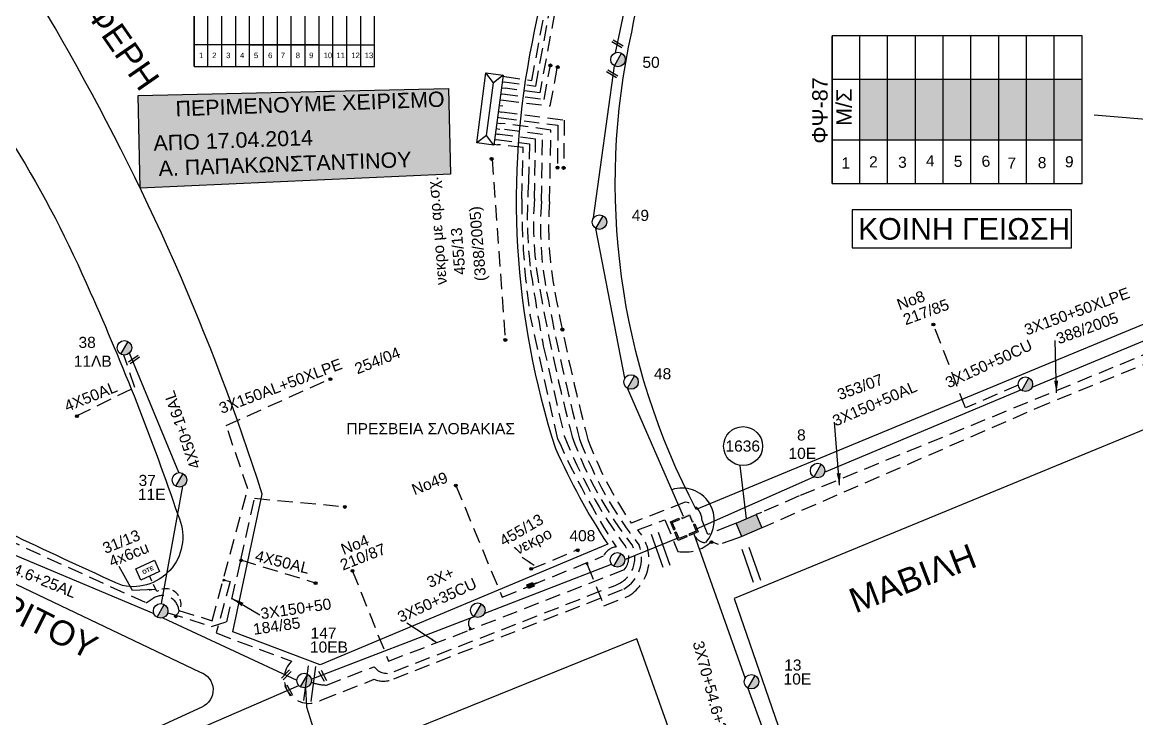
# Model space of a CAD drawing. Header units: millimetres. Extents: x 8791 to 11104, y 1833 to 2902.
# Drawn here: x 9909.6 to 10094, y 2196.9 to 2312.1 of the extents above; entities that cross this region are included whole.
import ezdxf
from ezdxf.enums import TextEntityAlignment as Align

# ---------------------------------------------------------------- set-up
doc = ezdxf.new("R2010")
doc.units = ezdxf.units.MM
doc.linetypes.add('DASHED', pattern=[19.05, 12.7, -6.35])
for name, color, linetype in [('Link Box 2 Διευθύνσεων', 7, 'Continuous'), ('Link Box 4 Διευθύνσεων', 7, 'Continuous'), ('Pillar OTE', 7, 'Continuous'), ('Ασφαλειοκιβώτια Χ.Τ 9 αναχωρήσεων', 7, 'Continuous'), ('Γυμνά εναέρια ΧΤ (3Φ)   3x50+35CU', 7, 'Continuous'), ('Γυμνά εναέρια ΧΤ (3Φ)   4x50AL', 7, 'Continuous'), ('Γυμνά εναέρια ΧΤ και ΦΟΠ (3Φ)   4x50+16AL', 7, 'Continuous'), ('Επιγραφές - Σχήματα', 7, 'Continuous'), ('Καλώδια ΧΤ   3x150+50AL', 7, 'DASHED'), ('Καλώδια ΧΤ   3x150+50AL XLPE', 7, 'DASHED'), ('Καλώδια ΧΤ   3x150+50CU', 7, 'DASHED'), ('Καλώδια ΧΤ   3x150AL+50CU', 7, 'DASHED'), ('Καλώδια ΧΤ   3x150AL+50XLPE', 7, 'DASHED'), ('Καλώδια ΧΤ   4x6CU', 7, 'DASHED'), ('Μηχανική τομή', 7, 'Continuous'), ('Στύλος ΦΜ', 7, 'Continuous'), ('Στύλος ΦΜ @ 1', 7, 'Continuous'), ('Συνδέσεις', 7, 'Continuous'), ('Συνεστραμμένα ΧΤ   3x70+54.6+25AL', 7, 'SYN_LINE'), ('Τομή', 7, 'Continuous'), ('Υποσταθμός πόλεως', 7, 'Continuous'), ('Υπόβαθρο ΔΕΗ', 7, 'Continuous')]:
    doc.layers.add(name, color=color, linetype=linetype)
doc.styles.add('ar', font='ARIAL.TTF')
doc.styles.get("Standard").update_dxf_attribs({"font": 'ARIAL.TTF'})
doc.linetypes.add('SYN_LINE', pattern='A,0.5,-0.0001,["/\\/\\/\\/",Standard,S=0.1,R=0,X=0,Y=-0.05],-0.25', length=0.7501)
doc.dimstyles.new('ISO-25', dxfattribs={"dimtxt": 2.5, "dimasz": 2.5, "dimexe": 1.25, "dimexo": 0.625, "dimtad": 1, "dimtxsty": 'Standard', "dimcen": 2.5, "dimadec": 0, "dimazin": 0, "dimtfac": 1, "dimtmove": 0, "dimatfit": 3, "dimfxl": 1, "dimarcsym": 0})

# ---------------------------------------------------------------- blocks, each defined once
blk = doc.blocks.new('ΥΠΑΡΧΩΝ ΤΣΙΜΕΝΤΕΝΙΟΣ ΣΤΥΛΟΣ')
at = {"layer": 'Στύλος ΦΜ'}
blk.add_hatch(color=256, dxfattribs=at).paths.add_polyline_path([(-1.29, -2.28, 0.574793), (2.62, 0, 0.268822), (1.3, 2.27)])
blk.add_line((-1.29, -2.28), (1.3, 2.27), dxfattribs=at)
blk.add_circle((0, 0), 2.62, dxfattribs=at)
at = {"layer": 'Στύλος ΦΜ', "flags": 4}
for tag, p in [('ΑΡΙΘΜΟΣ', (-4.68, 8.05)), ('ΤΥΠΟΣ', (-4.91, 3.03))]:
    blk.add_attdef(tag, p, '', height=4, dxfattribs=at)
blk = doc.blocks.new('ΤΟΜΗ')
at = {"layer": 'Τομή', "ltscale": 40}
for p, q in [((-5.68, 0), (5.68, 0)), ((5.68, -2.33), (-5.68, -2.33))]:
    blk.add_line(p, q, dxfattribs=at)
blk = doc.blocks.new('ΑΣΦΑΛΕΙΟΚΙΒΩΤΙΟ ΥΠΟΣΤΑΘΜΟΥ 9 ΑΝΑΧΩΡΗΣΕΩΝ')
at = {"layer": 'Ασφαλειοκιβώτια Χ.Τ 9 αναχωρήσεων', "ltscale": 40}
for p, q in [((-23.8, 40.36), (24.02, 40.36)), ((-9.72, 40.36), (-9.72, -40.64)), ((9.94, 40.36), (9.94, -40.64)), ((-23.8, 31.36), (24.02, 31.36)), ((-23.8, 22.36), (24.02, 22.36)), ((-23.8, 13.36), (24.02, 13.36)), ((-23.8, 4.36), (24.02, 4.36)), ((-23.8, -4.64), (24.02, -4.64)), ((-23.8, -13.64), (24.02, -13.64)), ((-23.8, -22.64), (24.02, -22.64)), ((-23.8, -31.64), (24.02, -31.64))]:
    blk.add_line(p, q, dxfattribs=at)
at = {"layer": 'Ασφαλειοκιβώτια Χ.Τ 9 αναχωρήσεων'}
blk.add_lwpolyline([(-23.8, -40.64), (24.02, -40.64), (24.02, 40.36), (-23.8, 40.36)], close=True, dxfattribs=at)
for s, rotation, p in [('1', 270, (-18.96, 37.31)), ('2', 270, (-18.6, 28.38)), ('3', 270, (-18.74, 18.97)), ('4', 270, (-18.26, 9.95)), ('5', 270, (-18.42, 0.93)), ('6', 274.9707, (-18.52, -8.21)), ('7', 270, (-19, -16.47)), ('8', 270, (-18.86, -26.29)), ('9', 266.863, (-18.5, -35))]:
    blk.add_text(s, height=3.6, rotation=rotation, dxfattribs=at).set_placement(p)
at = {"layer": 'Ασφαλειοκιβώτια Χ.Τ 9 αναχωρήσεων', "ltscale": 40}
for tag, height, p in [('ΟΝΟΜΑ', 5, (-0.16, 44.31)), ('ΚΕΙΜΕΝΟ 1', 2, (17.06, 35.59)), ('ΚΕΙΜΕΝΟ 2', 2, (17.06, 26.88)), ('ΚΕΙΜΕΝΟ 3', 2, (17.06, 17.69)), ('ΚΕΙΜΕΝΟ 4', 2, (17.06, 8.71)), ('ΚΕΙΜΕΝΟ 5', 2, (17.06, -0.13)), ('ΚΕΙΜΕΝΟ 6', 2, (17.06, -9.05)), ('ΚΕΙΜΕΝΟ 7', 2, (17.06, -18.13)), ('ΚΕΙΜΕΝΟ 8', 2, (17.06, -26.85)), ('ΚΕΙΜΕΝΟ 9', 2, (17.06, -35.99)), ('ΣΧ', 2, (-0.1, -42.64))]:
    blk.add_attdef(tag, text='', height=height, dxfattribs=at).set_placement(p, align=Align.MIDDLE_CENTER)
blk = doc.blocks.new('ΜΗΧΑΝΙΚΗ ΤΟΜΗ')
at = {"layer": 'Μηχανική τομή', "ltscale": 40}
for p, q in [((-1.89, 0.78), (1.89, 0.78)), ((1.89, 0), (-1.89, 0))]:
    blk.add_line(p, q, dxfattribs=at)
blk = doc.blocks.new('_ΣΥΝΔΕΣΗ')
at = {"layer": 'Συνδέσεις', "linetype": 'SYN_LINE', "ltscale": 40}
blk.add_hatch(color=256, dxfattribs=at).paths.add_polyline_path([(0.5, -0.01, 1), (-0.5, -0.01, 1)])
at = {"layer": 'Συνδέσεις'}
blk.add_circle((0, -0.01), 0.5, dxfattribs=at)
blk = doc.blocks.new('PILLAR ΟΤΕ')
at = {"layer": 'Pillar OTE', "ltscale": 40}
blk.add_lwpolyline([(-3.31, 2.02), (3.39, 2.02), (3.39, -1.99), (-3.31, -1.99)], close=True, dxfattribs=at)
at = {"layer": 'Pillar OTE', "insert": (-1.81, 0.71), "char_height": 1.3575, "width": 109.961, "attachment_point": 1}
blk.add_mtext('{\\fArial|b1|i0|c161|p34;OTE}', dxfattribs=at)
blk = doc.blocks.new('ΥΠΟΣΤΑΘΜΟΣ ΠΟΛΕΩΣ 13 ΑΝΑΧΩΡΗΣΕΩΝ')
at = {"layer": 'Υποσταθμός πόλεως', "ltscale": 40}
for p, q in [((-11.12, -2.82), (-11.12, -4)), ((-9.53, -2.82), (-9.53, -4)), ((-7.77, -2.82), (-7.77, -4)), ((-5.99, -2.82), (-5.99, -4)), ((-4.14, -2.82), (-4.14, -4)), ((-2.3, -2.82), (-2.3, -4)), ((-0.43, -2.82), (-0.43, -4)), ((1.54, -2.82), (1.54, -4)), ((3.43, -2.82), (3.43, -4)), ((5.39, -2.82), (5.39, -4)), ((7.32, -2.82), (7.32, -4)), ((9.32, -2.82), (9.32, -4)), ((11.11, -2.82), (11.11, -4))]:
    blk.add_line(p, q, dxfattribs=at)
blk.add_lwpolyline([(-11.43, 2.82), (11.43, 2.82), (11.43, -2.82), (-11.43, -2.82)], close=True, dxfattribs=at)
for points in [[(-8.62, 0), (-11.43, 2.82)], [(-11.43, -2.82), (-8.62, 0)], [(-8.62, 0), (8.62, 0)], [(8.62, 0), (11.43, 2.82)], [(11.43, -2.82), (8.62, 0)]]:
    blk.add_lwpolyline(points, dxfattribs=at)
at = {"layer": 'Υποσταθμός πόλεως', "linetype": 'SYN_LINE', "ltscale": 40, "flags": 1}
for tag, p in [('ΜΕΤΑΣΧΗΜΑΤΙΣΜΟΣ', (12.22, 1.68)), ('ΙΣΧΥΣ', (12.2, -1.11)), ('ΑΡΙΘΜΟΣ', (12.32, -3.83))]:
    blk.add_attdef(tag, p, '', height=1.8, dxfattribs=at)
blk = doc.blocks.new('LINK BOX 4 ΑΝΑΧΩΡΗΣΕΩΝ')
at = {"layer": 'Link Box 4 Διευθύνσεων', "ltscale": 40}
blk.add_hatch(color=256, dxfattribs=at).paths.add_polyline_path([(-3.54, 0), (-3.54, -4.67), (3.54, -4.67), (3.54, 0)])
for p, q in [((-3.54, 0), (-5.33, 0)), ((5.33, 0), (3.54, 0)), ((-3.54, -4.67), (-5.33, -4.67)), ((5.33, -4.67), (3.54, -4.67))]:
    blk.add_line(p, q, dxfattribs=at)
blk.add_lwpolyline([(-3.54, -4.67), (-3.54, 0), (3.54, 0), (3.54, -4.67)], close=True, dxfattribs=at)
blk = doc.blocks.new('LINK BOX 2 ΑΝΑΧΩΡΗΣΕΩΝ')
at = {"layer": 'Link Box 2 Διευθύνσεων', "ltscale": 40}
blk.add_hatch(color=256, dxfattribs=at).paths.add_polyline_path([(-2.02, 1.29), (-2.02, -1.45), (1.89, -1.45), (1.89, 1.29)])
for p, q in [((-2.02, -0.08), (-4.26, -0.08)), ((4.12, -0.08), (1.89, -0.08))]:
    blk.add_line(p, q, dxfattribs=at)
blk.add_lwpolyline([(-2.02, -1.45), (-2.02, 1.29), (1.89, 1.29), (1.89, -1.45)], close=True, dxfattribs=at)
blk = doc.blocks.new('PINAKAKI13ORIZ')
at = {"layer": 'Ασφαλειοκιβώτια Χ.Τ 9 αναχωρήσεων', "ltscale": 40}
for p, q in [((1638.14, 65.2), (1638.14, 77.15)), ((1640.39, 65.2), (1640.39, 77.15)), ((1642.64, 65.2), (1642.64, 77.15)), ((1644.89, 65.2), (1644.89, 77.15)), ((1647.14, 65.2), (1647.14, 77.15)), ((1649.39, 65.2), (1649.39, 77.15)), ((1651.64, 65.2), (1651.64, 77.15)), ((1653.89, 65.2), (1653.89, 77.15)), ((1656.14, 65.2), (1656.14, 77.15)), ((1660.64, 65.2), (1660.64, 77.15)), ((1662.89, 65.2), (1662.89, 77.15)), ((1665.14, 65.2), (1665.14, 77.15)), ((1638.14, 73.63), (1658.39, 73.63)), ((1647.14, 73.62), (1667.39, 73.62)), ((1638.14, 68.72), (1658.39, 68.72)), ((1647.14, 68.7), (1667.39, 68.7))]:
    blk.add_line(p, q, dxfattribs=at)
at = {"layer": 'Ασφαλειοκιβώτια Χ.Τ 9 αναχωρήσεων'}
for points in [[(1649.39, 77.15), (1638.14, 77.15), (1638.14, 65.2), (1649.39, 65.2)], [(1658.39, 65.2), (1658.39, 77.15), (1649.39, 77.15)], [(1667.39, 65.2), (1667.39, 77.15), (1658.39, 77.15)], [(1649.39, 65.2), (1658.39, 65.2)], [(1658.39, 65.2), (1667.39, 65.2)]]:
    blk.add_lwpolyline(points, dxfattribs=at)
for s, p in [('1', (1638.93, 66.53)), ('2', (1641.07, 66.53)), ('3', (1643.34, 66.53)), ('4', (1645.59, 66.53)), ('5', (1647.84, 66.53)), ('6', (1650.13, 66.53)), ('7', (1652.19, 66.53)), ('8', (1654.61, 66.53)), ('9', (1656.78, 66.53)), ('10', (1659.13, 66.53)), ('11', (1661.19, 66.53)), ('12', (1663.61, 66.53)), ('13', (1665.78, 66.53))]:
    blk.add_text(s, height=0.9, dxfattribs=at).set_placement(p)

msp = doc.modelspace()

# ---------------------------------------------------------------- hatches: boundary and pattern name
at = {"layer": 'Ασφαλειοκιβώτια Χ.Τ 9 αναχωρήσεων', "ltscale": 20}
for color, points in [(1, [(10048.19, 2302.7), (10048.19, 2292.67), (10052.79, 2292.67), (10052.79, 2302.7)]), (27, [(10052.79, 2302.7), (10052.79, 2292.67), (10057.38, 2292.67), (10057.38, 2302.7)]), (2, [(10057.38, 2302.7), (10057.38, 2292.67), (10061.98, 2292.67), (10061.98, 2302.7)]), (62, [(10061.98, 2302.7), (10061.98, 2292.67), (10066.57, 2292.67), (10066.57, 2302.7)]), (5, [(10066.57, 2302.7), (10066.57, 2292.67), (10071.16, 2292.67), (10071.16, 2302.7)]), (133, [(10071.16, 2302.7), (10071.16, 2292.67), (10075.76, 2292.67), (10075.76, 2302.7)]), (173, [(10075.76, 2302.7), (10075.76, 2292.67), (10080.35, 2292.67), (10080.35, 2302.7)]), (30, [(10080.35, 2302.7), (10080.35, 2292.67), (10084.95, 2292.67), (10084.95, 2302.7)])]:
    msp.add_hatch(color=color, dxfattribs=at).paths.add_polyline_path(points)
at = {"layer": 'Επιγραφές - Σχήματα', "ltscale": 20}
h = msp.add_hatch(color=256, dxfattribs=at)
h.paths.add_polyline_path([(10018.27, 2230.11), (10016.84, 2229.5), (10017.41, 2228.18), (10017.62, 2228.27), (10017.15, 2229.38), (10018.36, 2229.9)])
h.paths.add_polyline_path([(10020.12, 2230.9), (10018.7, 2230.29), (10018.79, 2230.08), (10020, 2230.6), (10020.47, 2229.49), (10020.68, 2229.58)])
h.paths.add_polyline_path([(10020.87, 2229.15), (10020.65, 2229.06), (10021.13, 2227.96), (10019.92, 2227.44), (10020.01, 2227.22), (10021.43, 2227.83)])
h.paths.add_polyline_path([(10019.49, 2227.26), (10018.28, 2226.74), (10017.8, 2227.84), (10017.59, 2227.75), (10018.15, 2226.43), (10019.58, 2227.04)])
at = {"layer": 'Καλώδια ΧΤ   3x150AL+50CU', "linetype": 'DASHED', "ltscale": 0.2}
h = msp.add_hatch(color=1, dxfattribs=at)
h.dxf.hatch_style = 1
h.paths.add_polyline_path([(9928.8, 2300), (9929.15, 2284.69), (9980.45, 2287.03), (9980.13, 2301.18)])
h.paths.add_polyline_path([(9931.64, 2285.23), (9974.75, 2286.79), (9974.56, 2292.02), (9931.45, 2290.46)], flags=24)
h.paths.add_polyline_path([(9930.78, 2289.42), (9958.45, 2290.42), (9958.26, 2295.65), (9930.59, 2294.65)], flags=24)
h.paths.add_polyline_path([(9934.17, 2295.11), (9979.95, 2296.77), (9979.76, 2301.99), (9933.98, 2300.34)], flags=9)
h = msp.add_hatch(color=0, dxfattribs=at)
h.dxf.hatch_style = 1
h.paths.add_polyline_path([(10003.12, 2222.36), (10003.14, 2222.79), (10002.8, 2222.65)])
h = msp.add_hatch(color=0, dxfattribs=at)
h.dxf.hatch_style = 1
h.paths.add_polyline_path([(9943.29, 2219.79), (9942.95, 2220.05), (9942.88, 2219.7)])
h = msp.add_hatch(color=0, dxfattribs=at)
h.dxf.hatch_style = 1
h.paths.add_polyline_path([(9983.63, 2211.6), (9983.97, 2211.72), (9983.67, 2212.03)])

# ---------------------------------------------------------------- linework, layer by layer
at = {"layer": 'Pillar OTE', "ltscale": 40}
for points in [[(10003.14, 2222.79), (10003.12, 2222.36), (10002.8, 2222.65), (10003.14, 2222.79)], [(9942.95, 2220.05), (9943.29, 2219.79), (9942.88, 2219.7), (9942.95, 2220.05)], [(9983.63, 2211.6), (9983.67, 2212.03), (9983.97, 2211.72), (9983.63, 2211.6)]]:
    msp.add_lwpolyline(points, dxfattribs=at)
at = {"layer": 'Γυμνά εναέρια ΧΤ (3Φ)   3x50+35CU', "color": 30, "linetype": 'DASHED', "ltscale": 0.2}
for points in [[(9964.23, 2221.45), (9970.23, 2206.46), (9970.23, 2206.46)], [(9970.23, 2206.46), (9983.63, 2211.6)]]:
    msp.add_lwpolyline(points, dxfattribs=at)
at = {"layer": 'Γυμνά εναέρια ΧΤ (3Φ)   4x50AL', "color": 85, "linetype": 'DASHED', "ltscale": 0.2}
for points in [[(9918.62, 2247.05), (9928.24, 2251.74), (9926.45, 2257.09)], [(9945.79, 2223.2), (9958.11, 2219.44)]]:
    msp.add_lwpolyline(points, dxfattribs=at)
at = {"layer": 'Γυμνά εναέρια ΧΤ και ΦΟΠ (3Φ)   4x50+16AL', "color": 85}
for points in [[(9935.53, 2237.64), (9927.37, 2257.42)], [(9932.65, 2215.98), (9936.19, 2235.38)]]:
    msp.add_lwpolyline(points, dxfattribs=at)
at = {"layer": 'Γυμνά εναέρια ΧΤ και ΦΟΠ (3Φ)   4x50+16AL', "color": 30}
msp.add_lwpolyline([(9956.49, 2202.08), (9956.64, 2198.89), (9960.52, 2186.54)], dxfattribs=at)
at = {"layer": 'Επιγραφές - Σχήματα', "ltscale": 20}
for p, q in [((10018.27, 2230.11), (10018.36, 2229.9)), ((10018.7, 2230.29), (10018.79, 2230.08)), ((10020.47, 2229.49), (10020.68, 2229.58)), ((10020.65, 2229.06), (10020.87, 2229.15)), ((10017.41, 2228.18), (10017.62, 2228.27)), ((10017.59, 2227.75), (10017.8, 2227.84)), ((10019.49, 2227.26), (10019.58, 2227.04)), ((10019.92, 2227.44), (10020.01, 2227.22))]:
    msp.add_line(p, q, dxfattribs=at)
at = {"layer": 'Επιγραφές - Σχήματα', "color": 190}
msp.add_lwpolyline([(10046.93, 2274.82), (10083.19, 2274.82), (10083.19, 2281.12), (10046.93, 2281.12)], close=True, dxfattribs=at)
at = {"layer": 'Επιγραφές - Σχήματα', "ltscale": 20}
for points in [[(10017.41, 2228.18), (10016.84, 2229.5), (10018.27, 2230.11)], [(10017.62, 2228.27), (10017.15, 2229.38), (10018.36, 2229.9)], [(10018.79, 2230.08), (10020, 2230.6), (10020.47, 2229.49)], [(10020.65, 2229.06), (10021.13, 2227.96), (10019.92, 2227.44)], [(10020.87, 2229.15), (10021.43, 2227.83), (10020.01, 2227.22)], [(10019.58, 2227.04), (10018.15, 2226.43), (10017.59, 2227.75)], [(10019.49, 2227.26), (10018.28, 2226.74), (10017.8, 2227.84)]]:
    msp.add_lwpolyline(points, dxfattribs=at)
msp.add_arc((10018.76, 2229.74), 5.35, 317.2843, 108.4674, dxfattribs=at)
at = {"layer": 'Καλώδια ΧΤ   3x150+50AL', "color": 2, "ltscale": 0.2}
for points in [[(10171.57, 2285.17), (10155.43, 2278.02), (10160.48, 2268.68), (10148.27, 2258.61), (10139.68, 2273.47), (10079.32, 2249.09), (10032.4, 2228.69)], [(9981.38, 2235.49), (9989.01, 2217.05), (9993.79, 2218.99)]]:
    msp.add_lwpolyline(points, dxfattribs=at)
at = {"layer": 'Καλώδια ΧΤ   3x150+50AL', "color": 27, "ltscale": 0.2}
msp.add_lwpolyline([(10171.99, 2283.96), (10157.87, 2277.55), (10163.82, 2269.3), (10153.84, 2261.57), (10143.99, 2277.16), (10111.2, 2263.68), (10038.17, 2233.79), (10031.03, 2230.69)], dxfattribs=at)
at = {"layer": 'Καλώδια ΧΤ   3x150+50AL', "color": 2, "ltscale": 0.2}
for points in [[(10011.44, 2228.16), (10015.92, 2229.84), (10018.1, 2224.62, 0.233358), (10023.63, 2226.22)], [(10027.8, 2226.75), (10024.83, 2225.75), (10023.63, 2226.22, -0.433374), (10020.72, 2227.54)]]:
    msp.add_lwpolyline(points, format="xyb", dxfattribs=at)
at = {"layer": 'Καλώδια ΧΤ   3x150+50CU', "color": 173, "ltscale": 0.2}
msp.add_lwpolyline([(10074.38, 2252.12), (10065.66, 2248.35), (10060.39, 2262.12)], dxfattribs=at)
at = {"layer": 'Καλώδια ΧΤ   3x150AL+50CU', "color": 0, "linetype": 'DASHED', "ltscale": 0.2}
for points in [[(9990, 2376.45), (10010.3, 2367.44, -1.980696), (10012.46, 2363.59), (9999.58, 2320.93), (9999.07, 2321.08), (9995.24, 2300.47), (9989.5, 2301.22)], [(10026.88, 2228.95), (10023.05, 2227.41), (10022.09, 2229.73, 0.37607), (10019.31, 2232.74), (10010.34, 2229.29, -0.059522), (10003.18, 2243.14, -0.017508), (9997.74, 2267.52, -0.067029), (9996.87, 2282.48), (9997.08, 2294.32), (9997.08, 2294.32), (9988.74, 2295.42)], [(9957.42, 2202.97, 0.076345), (9959.95, 2202.51), (9967.85, 2205.54, 0.376435), (9971.16, 2204.74), (10007.7, 2218.99, 0.434416), (10010.58, 2225.56, -0.081422), (10000.61, 2243.58, -0.020433), (9995.23, 2268, -0.067029), (9994.36, 2282.97), (9994.56, 2292.79), (9988.2, 2293.62)], [(9971.08, 2203.55), (10009.15, 2218.39, 0.365722), (10011.67, 2225.65, -0.07698), (10001.82, 2243.19, -0.017508), (9996.38, 2267.57, -0.067029), (9995.51, 2282.53), (9995.71, 2293.55), (9988.31, 2294.53)], [(9988.08, 2292.73), (9993.56, 2292.01), (9993.39, 2285.77, 0.048921), (9993.72, 2271.13, 0.007818), (9995.81, 2258.64), (9999.29, 2243.71, 0.065697), (10009.4, 2225.44, -0.33479), (10009.22, 2221.56), (9983.97, 2211.72)], [(9993.79, 2218.99), (10005.8, 2223.88, -0.250877), (10007.87, 2225.36, -0.038492), (9998.25, 2243.16), (9993.63, 2263.75, -0.036753), (9992.27, 2282.92), (9992.51, 2291.43), (9988.27, 2291.89)], [(10003.12, 2222.36), (10005.85, 2215.59), (10009.97, 2217.25, 0.467438), (10011.44, 2228.16)], [(9943.29, 2219.79), (9944, 2219.65), (9941.7, 2211.13), (9954.15, 2206.44, 0.884835), (9959.18, 2200.08), (9967.86, 2203.46)]]:
    msp.add_lwpolyline(points, format="xyb", dxfattribs=at)
for points in [[(9989.33, 2302.27), (9994.57, 2301.59), (9998.44, 2322.45)], [(9989.45, 2303.18), (9993.93, 2302.51), (9996.45, 2316.13)], [(9989.07, 2300.28), (9995.96, 2299.38), (9997.01, 2305.06)], [(9989.24, 2299.25), (9996.97, 2298.29), (9998.17, 2304.73)], [(9988.98, 2297.3), (9999.27, 2295.95), (9999.21, 2288.16)], [(9988.86, 2296.35), (9998.22, 2295.12), (9998.17, 2288.18)], [(9987.35, 2289.5), (9989.54, 2259.65)], [(9993.87, 2221.71), (10001.36, 2224.85)]]:
    msp.add_lwpolyline(points, dxfattribs=at)
at = {"layer": 'Καλώδια ΧΤ   3x150AL+50CU', "color": 85, "ltscale": 0.2}
msp.add_lwpolyline([(9933.69, 2214.47), (9940.96, 2212.2), (9943.47, 2212.98), (9945.79, 2223.2), (9948.06, 2233.4), (9962.96, 2232.03)], dxfattribs=at)
at = {"layer": 'Καλώδια ΧΤ   3x150AL+50CU', "color": 0, "linetype": 'DASHED', "ltscale": 0.2}
for centre, radius, start, end in [((9984.51, 2212.71), 1.08, 92.4835, 218.9881), ((9969.37, 2207.04), 3.89, 247.0639, 296.0382)]:
    msp.add_arc(centre, radius, start, end, dxfattribs=at)
at = {"layer": 'Καλώδια ΧΤ   3x150AL+50XLPE', "color": 151, "ltscale": 0.2}
msp.add_lwpolyline([(9903.37, 2228.31, 0.002274), (9903.37, 2228.31), (9930.14, 2216.11), (9931.29, 2216.86, -0.562782), (9935.56, 2214.84), (9941.05, 2213.15), (9946.93, 2234.94), (9943.39, 2245.42), (9960.54, 2253.17)], format="xyb", dxfattribs=at)
at = {"layer": 'Καλώδια ΧΤ   4x6CU', "color": 0, "linetype": 'Continuous', "ltscale": 0.1}
msp.add_lwpolyline([(9927.87, 2218.13), (9925.65, 2222.12)], dxfattribs=at)
at = {"layer": 'Καλώδια ΧΤ   4x6CU', "color": 85, "linetype": 'DASHED', "ltscale": 0.1}
msp.add_lwpolyline([(9931.88, 2217.97), (9930.75, 2220.46)], dxfattribs=at)
msp.add_arc((9933.36, 2215.91), 2.54, 306.9618, 125.7193, dxfattribs=at)
at = {"layer": 'Συνεστραμμένα ΧΤ   3x70+54.6+25AL', "color": 2, "ltscale": 20}
for points in [[(10007.76, 2307.11), (10013.82, 2335.76)], [(10004.13, 2279.78), (10007.58, 2304.94)], [(10009.3, 2253.25), (10004.53, 2278.04)], [(10019.04, 2230.39), (10009.75, 2251.59)]]:
    msp.add_lwpolyline(points, dxfattribs=at)
at = {"layer": 'Συνεστραμμένα ΧΤ   3x70+54.6+25AL', "color": 173, "ltscale": 20}
for points in [[(10076.67, 2251.79), (10098.56, 2260.86)], [(10042.36, 2237.7), (10074.81, 2251.33)], [(10021.17, 2228.36), (10040.6, 2236.93)]]:
    msp.add_lwpolyline(points, dxfattribs=at)
at = {"layer": 'Συνεστραμμένα ΧΤ   3x70+54.6+25AL', "color": 85, "ltscale": 20}
for points in [[(9899.74, 2227.65), (9931.4, 2214.37)], [(10020.72, 2227.54), (10029.19, 2203.6)], [(9932.87, 2213.63), (9955.05, 2203.31)], [(9897.16, 2177.23), (9955.38, 2202.42)], [(10029.67, 2202.02), (10035.35, 2186.46)]]:
    msp.add_lwpolyline(points, dxfattribs=at)
at = {"layer": 'Συνεστραμμένα ΧΤ   3x70+54.6+25AL', "color": 30, "ltscale": 20}
for points in [[(10009.29, 2223.29), (10018.15, 2226.87)], [(9986.04, 2214.32), (10007.1, 2222.53)], [(9957.43, 2203.48), (9984.38, 2213.83)]]:
    msp.add_lwpolyline(points, dxfattribs=at)
at = {"layer": 'Υπόβαθρο ΔΕΗ'}
for points in [[(10010.13, 2366.41, 0.03899), (9993.96, 2308.83, 0.128727), (9997.84, 2241.66, 0.042501), (10006.48, 2225.83), (9958.9, 2205.85), (9944.44, 2211.29), (9949.34, 2234.1, 0.053374), (9916.16, 2309.25, 0.114791), (9892.45, 2336.07, 0.077564), (9862.66, 2350.63, 0.028872), (9824.35, 2358.71, -0.004135), (9855.05, 2433.26, -0.002487), (10010.13, 2366.41, 0.208963)], [(10143.62, 2311.24, 0.193435), (10141.92, 2281.56), (10021.13, 2231.56, -0.177997), (10010.46, 2310.51, -0.038623), (10024.05, 2360.73), (10143.62, 2311.24)], [(9816.22, 2341.37, -0.058368), (9858.13, 2333.67, -0.122418), (9892.44, 2313.68, -0.072684), (9920.89, 2267.47, -0.023023), (9935.41, 2230.56, -0.618831), (9926.23, 2218.95, -0.014076), (9891.33, 2235.68, -0.212873), (9883.11, 2245.83, 0.099312), (9878.81, 2265.6, 0.217963), (9858.52, 2281.17, 0.1299), (9833.77, 2280.13, -0.170278), (9819.61, 2279.46, -0.195071), (9807.31, 2294.42, -0.136846), (9806.35, 2318.86, -0.01438), (9816.22, 2341.37, -0.6854)], [(9878.12, 2233.67), (9939.09, 2204.66, -0.684735), (9939.32, 2198.87), (9902.57, 2181.99, -0.277355), (9889.69, 2181.53), (9838.83, 2205.09, -0.73336), (9838.83, 2210.73, 0.012094), (9867.82, 2233, -0.277467), (9878.12, 2233.67, 0.19747)]]:
    msp.add_lwpolyline(points, format="xyb", dxfattribs=at)
for points in [[(9928.8, 2300), (9980.13, 2301.18), (9980.45, 2287.03), (9929.15, 2284.69), (9928.8, 2300)], [(10101, 2247.17), (10027.38, 2216.8), (10058.54, 2126.7), (10090.46, 2036.38), (10121.12, 1951.26), (10191.95, 1974.76), (10195.38, 1982.26), (10169.33, 2055.19), (10140.57, 2134.85), (10101, 2247.17)], [(10028.35, 2238.85), (10029.39, 2230)], [(10011.3, 2210.16), (9965.52, 2191.61), (9963.61, 2186.4), (9996.18, 2093.66), (10013.75, 2043.76), (10019.6, 2042.74), (10061.3, 2058.12), (10062.19, 2060.53), (10049.09, 2104.08), (10011.3, 2210.16)]]:
    msp.add_lwpolyline(points, dxfattribs=at)
msp.add_circle((10028.87, 2242.03), 3.22, dxfattribs=at)

# ---------------------------------------------------------------- block references
at = {"layer": 'Link Box 2 Διευθύνσεων', "xscale": 0.2552411194732139, "yscale": 0.2552411194732139, "zscale": 0.2552411194732139, "rotation": 23.16467509942103}
msp.add_blockref('LINK BOX 2 ΑΝΑΧΩΡΗΣΕΩΝ', (9993.73, 2219), dxfattribs=at)
at = {"layer": 'Link Box 4 Διευθύνσεων', "xscale": 0.5104822389464282, "yscale": 0.5104822389464282, "zscale": 0.5104822389464282, "rotation": 22.80355342783125}
msp.add_blockref('LINK BOX 4 ΑΝΑΧΩΡΗΣΕΩΝ', (10029.39, 2230), dxfattribs=at)
at = {"layer": 'Pillar OTE', "xscale": 0.5104822389464276, "yscale": 0.5104822389464276, "zscale": 0.5104822389464276, "rotation": 24.68817775285839}
msp.add_blockref('PILLAR ΟΤΕ', (9930.36, 2221.48), dxfattribs=at)
at = {"layer": 'Ασφαλειοκιβώτια Χ.Τ 9 αναχωρήσεων', "xscale": 0.5104822389464277, "yscale": 0.5104822389464277, "zscale": 0.5104822389464277, "rotation": 90}
msp.add_blockref('ΑΣΦΑΛΕΙΟΚΙΒΩΤΙΟ ΥΠΟΣΤΑΘΜΟΥ 9 ΑΝΑΧΩΡΗΣΕΩΝ', (10064.2, 2297.63), dxfattribs=at).add_auto_attribs({'ΟΝΟΜΑ': 'ΦΨ-87'})
at = {"layer": 'Επιγραφές - Σχήματα', "linetype": 'Continuous', "xscale": 1.020964477892855, "yscale": 1.020964477892855, "zscale": 1.020964477892855}
msp.add_blockref('PINAKAKI13ORIZ', (8265.57, 2238.28), dxfattribs=at)
at = {"layer": 'Μηχανική τομή'}
for p, xscale, yscale, zscale, rotation in [((10008.01, 2308.4), 0.5104822389461992, 0.5104822389461992, 0.5104822389461992, 329.4608045377428), ((10007.12, 2303.43), 0.5104822389461992, 0.5104822389461992, 0.5104822389461992, 329.4608045377428), ((9928.02, 2256.52), 0.5104822389465389, 0.5104822389465389, 0.5104822389465389, 215.1122429911946), ((9953.16, 2204.33), 0.5104822389464764, 0.5104822389464764, 0.5104822389464764, 226.5142440756163), ((9959.17, 2203.93), 0.5104822389465637, 0.5104822389465637, 0.5104822389465637, 298.6929187798078), ((9953.52, 2201.51), 0.5104822389465636, 0.5104822389465636, 0.5104822389465636, 298.6929187798078)]:
    msp.add_blockref('ΜΗΧΑΝΙΚΗ ΤΟΜΗ', p, dxfattribs=dict(at, xscale=xscale, yscale=yscale, zscale=zscale, rotation=rotation))
at = {"layer": 'Στύλος ΦΜ @ 1', "ltscale": 40}
ref = msp.add_blockref('ΥΠΑΡΧΩΝ ΤΣΙΜΕΝΤΕΝΙΟΣ ΣΤΥΛΟΣ', (10008.18, 2305.98), dxfattribs=dict(at, xscale=0.4594340150515993, yscale=0.4594340150515993, zscale=0.4594340150515993))
ref.add_attrib('ΤΥΠΟΣ', '50', (10012.22, 2304.6), dxfattribs={"layer": 'Στύλος ΦΜ', "height": 1.838, "flags": 4})
ref = msp.add_blockref('ΥΠΑΡΧΩΝ ΤΣΙΜΕΝΤΕΝΙΟΣ ΣΤΥΛΟΣ', (10005.12, 2279.09), dxfattribs=dict(at, xscale=0.4594340150515993, yscale=0.4594340150515993, zscale=0.4594340150515993))
ref.add_attrib('ΤΥΠΟΣ', '49', (10010.46, 2279.28), dxfattribs={"layer": 'Στύλος ΦΜ', "height": 1.838, "flags": 4})
ref = msp.add_blockref('ΥΠΑΡΧΩΝ ΤΣΙΜΕΝΤΕΝΙΟΣ ΣΤΥΛΟΣ', (9926.53, 2258.29), dxfattribs=dict(at, xscale=0.4594340150515993, yscale=0.4594340150515993, zscale=0.4594340150515993))
ref.add_attrib('ΤΥΠΟΣ', '11ΛB', (9918.15, 2255.16), dxfattribs={"layer": 'Στύλος ΦΜ', "height": 1.838, "flags": 4})
ref.add_attrib('ΑΡΙΘΜΟΣ', '38', (9918.94, 2258.27), dxfattribs={"layer": 'Στύλος ΦΜ', "height": 1.838, "flags": 4})
ref = msp.add_blockref('ΥΠΑΡΧΩΝ ΤΣΙΜΕΝΤΕΝΙΟΣ ΣΤΥΛΟΣ', (10010.34, 2252.64), dxfattribs=dict(at, xscale=0.4594340150515993, yscale=0.4594340150515993, zscale=0.4594340150515993))
ref.add_attrib('ΤΥΠΟΣ', '48', (10014.13, 2253.08), dxfattribs={"layer": 'Στύλος ΦΜ', "height": 1.838, "flags": 4})
at = {"layer": 'Στύλος ΦΜ @ 1', "ltscale": 40, "xscale": 0.4594340150515993, "yscale": 0.4594340150515993, "zscale": 0.4594340150515993}
for p in [(10075.57, 2252.27), (9932.53, 2214.78), (9984.98, 2214.88)]:
    msp.add_blockref('ΥΠΑΡΧΩΝ ΤΣΙΜΕΝΤΕΝΙΟΣ ΣΤΥΛΟΣ', p, dxfattribs=at)
at = {"layer": 'Στύλος ΦΜ @ 1', "ltscale": 40}
ref = msp.add_blockref('ΥΠΑΡΧΩΝ ΤΣΙΜΕΝΤΕΝΙΟΣ ΣΤΥΛΟΣ', (10041.2, 2237.98), dxfattribs=dict(at, xscale=0.4594340150515993, yscale=0.4594340150515993, zscale=0.4594340150515993))
ref.add_attrib('ΤΥΠΟΣ', '10E', (10036.39, 2239.91), dxfattribs={"layer": 'Στύλος ΦΜ', "height": 1.838, "flags": 4})
ref.add_attrib('ΑΡΙΘΜΟΣ', '8', (10037.8, 2242.96), dxfattribs={"layer": 'Στύλος ΦΜ', "height": 1.84, "flags": 4})
ref = msp.add_blockref('ΥΠΑΡΧΩΝ ΤΣΙΜΕΝΤΕΝΙΟΣ ΣΤΥΛΟΣ', (9935.63, 2236.45), dxfattribs=dict(at, xscale=0.4594340150515993, yscale=0.4594340150515993, zscale=0.4594340150515993))
ref.add_attrib('ΤΥΠΟΣ', '11E', (9928.77, 2233.13), dxfattribs={"layer": 'Στύλος ΦΜ', "height": 1.838, "flags": 4})
ref.add_attrib('ΑΡΙΘΜΟΣ', '37', (9928.88, 2235.44), dxfattribs={"layer": 'Στύλος ΦΜ', "height": 1.838, "flags": 4})
ref = msp.add_blockref('ΥΠΑΡΧΩΝ ΤΣΙΜΕΝΤΕΝΙΟΣ ΣΤΥΛΟΣ', (10008.09, 2223.21), dxfattribs=dict(at, xscale=0.4594340150515993, yscale=0.4594340150515993, zscale=0.4594340150515993))
ref.add_attrib('ΤΥΠΟΣ', '408', (10000.15, 2226.29), dxfattribs={"layer": 'Στύλος ΦΜ', "height": 1.838, "flags": 4})
ref = msp.add_blockref('ΥΠΑΡΧΩΝ ΤΣΙΜΕΝΤΕΝΙΟΣ ΣΤΥΛΟΣ', (9956.25, 2203.25), dxfattribs=dict(at, xscale=0.4594340150515993, yscale=0.4594340150515993, zscale=0.4594340150515993))
ref.add_attrib('ΤΥΠΟΣ', '10EB', (9957.22, 2207.88), dxfattribs={"layer": 'Στύλος ΦΜ', "height": 1.838, "flags": 4})
ref.add_attrib('ΑΡΙΘΜΟΣ', '147', (9957.33, 2210.19), dxfattribs={"layer": 'Στύλος ΦΜ', "height": 1.838, "flags": 4})
ref = msp.add_blockref('ΥΠΑΡΧΩΝ ΤΣΙΜΕΝΤΕΝΙΟΣ ΣΤΥΛΟΣ', (10030.26, 2203.06), dxfattribs=dict(at, xscale=0.4594340150515993, yscale=0.4594340150515993, zscale=0.4594340150515993))
ref.add_attrib('ΤΥΠΟΣ', '10E', (10035.57, 2202.59), dxfattribs={"layer": 'Στύλος ΦΜ', "height": 1.838, "flags": 4})
ref.add_attrib('ΑΡΙΘΜΟΣ', '13', (10035.68, 2204.9), dxfattribs={"layer": 'Στύλος ΦΜ', "height": 1.838, "flags": 4})
at = {"layer": 'Συνδέσεις'}
for p, xscale, yscale, zscale in [((9997, 2305.01), 0.4877395151444422, 0.4877395151444422, 0.4877395151444422), ((9998.22, 2304.73), 0.4877395151444422, 0.4877395151444422, 0.4877395151444422), ((9987.26, 2289.55), 0.4877395151444422, 0.4877395151444422, 0.4877395151444422), ((9998.17, 2288.1), 0.4877395151444422, 0.4877395151444422, 0.4877395151444422), ((9999.19, 2288.05), 0.4877395151444422, 0.4877395151444422, 0.4877395151444422), ((10060.35, 2262.14), 0.4594340150518314, 0.4594340150518314, 0.4594340150518314), ((9998.98, 2261.3), 0.4877395151444422, 0.4877395151444422, 0.4877395151444422), ((9989.54, 2259.6), 0.4877395151444422, 0.4877395151444422, 0.4877395151444422), ((9960.6, 2253.12), 0.4594340150518314, 0.4594340150518314, 0.4594340150518314), ((9918.68, 2246.99), 0.4594340150518314, 0.4594340150518314, 0.4594340150518314), ((9981.35, 2235.5), 0.4594340150518314, 0.4594340150518314, 0.4594340150518314), ((9963.01, 2231.97), 0.4594340150518314, 0.4594340150518314, 0.4594340150518314), ((10023.64, 2226.16), 0.4594340150518314, 0.4594340150518314, 0.4594340150518314), ((9945.84, 2223.14), 0.4594340150518314, 0.4594340150518314, 0.4594340150518314), ((10001.51, 2224.8), 0.4594340150518314, 0.4594340150518314, 0.4594340150518314), ((9964.28, 2221.39), 0.4594340150518314, 0.4594340150518314, 0.4594340150518314), ((9993.83, 2221.72), 0.4594340150518314, 0.4594340150518314, 0.4594340150518314), ((9958.16, 2219.38), 0.4594340150518314, 0.4594340150518314, 0.4594340150518314), ((9935.02, 2213.88), 0.4594340150518314, 0.4594340150518314, 0.4594340150518314)]:
    msp.add_blockref('_ΣΥΝΔΕΣΗ', p, dxfattribs=dict(at, xscale=xscale, yscale=yscale, zscale=zscale))
at = {"layer": 'Τομή'}
for p, xscale, yscale, zscale, rotation in [((10014.68, 2224.69), 0.5104822389464366, 0.5104822389464366, 0.5104822389464366, 109.1528213768329), ((10029.67, 2222.21), 0.5104822389464015, 0.5104822389464015, 0.5104822389464015, 109.1527687509698), ((9956.59, 2202.83), 0.5104822389463778, 0.5104822389463778, 0.5104822389463778, 82.6076416266457)]:
    msp.add_blockref('ΤΟΜΗ', p, dxfattribs=dict(at, xscale=xscale, yscale=yscale, zscale=zscale, rotation=rotation))
at = {"layer": 'Υποσταθμός πόλεως', "xscale": 0.5104822389464276, "yscale": 0.5104822389464276, "zscale": 0.5104822389464276, "rotation": 82.51698806563425}
msp.add_blockref('ΥΠΟΣΤΑΘΜΟΣ ΠΟΛΕΩΣ 13 ΑΝΑΧΩΡΗΣΕΩΝ', (9986.99, 2297.78), dxfattribs=at)

# ---------------------------------------------------------------- texts
at = {"layer": 'Γυμνά εναέρια ΧΤ (3Φ)   3x50+35CU', "ltscale": 20}
for s, p in [('3X+', (9978.8, 2220.33)), ('3X50+35CU', (9978.24, 2216.56))]:
    msp.add_text(s, height=1.838, rotation=24.6406, dxfattribs=at).set_placement(p, align=Align.MIDDLE)
at = {"layer": 'Γυμνά εναέρια ΧΤ (3Φ)   4x50AL', "ltscale": 20}
for s, rotation, p in [('4X50AL', 21.9572, (9920.95, 2250.25)), ('31/13', 21.9572, (9926, 2226.27)), ('4x6cu', 21.9572, (9927.26, 2224.12)), ('4X50AL', 346.2121, (9952.67, 2222.86))]:
    msp.add_text(s, height=1.838, rotation=rotation, dxfattribs=at).set_placement(p, align=Align.MIDDLE)
at = {"layer": 'Γυμνά εναέρια ΧΤ και ΦΟΠ (3Φ)   4x50+16AL', "ltscale": 20}
msp.add_text('4X50+16AL', height=1.838, rotation=109.2519, dxfattribs=at).set_placement((9936.09, 2244.7), align=Align.MIDDLE)
at = {"layer": 'Επιγραφές - Σχήματα', "ltscale": 20, "attachment_point": 1, "style": 'ar'}
for s, insert, char_height, width, rotation in [("Γ' ΣΕΦΕΡΗ", (9915.81, 2326.95), 4.084, 34.5107, 304.7239), ('ΠΕΡΙΜΕΝΟΥΜΕ ΧΕΙΡΙΣΜΟ', (9934.94, 2299.11), 2.5374, 52.611, 2.071), ('Μ/Σ', (10044.28, 2295), 2.552, 4.3443, 90), ('ΑΠΟ 17.04.2014', (9931.28, 2293.41), 2.5374, 52.611, 2.071), ('Α. ΠΑΠΑΚΩΝΣΤΑΝΤΙΝΟΥ', (9932.13, 2289.22), 2.5374, 52.611, 2.071), ('νεκρο με αρ.σχ.', (9978.05, 2268.63), 1.8377, 19.788, 94.6391), ('(388/2005)', (9984.55, 2269.24), 1.838, 19.788, 94.6391), ('455/13', (9981.13, 2270.27), 1.838, 19.788, 94.6391), ('Νο8', (10054.1, 2266.21), 1.838, 19.788, 20.1099), ('217/85', (10055.13, 2263.74), 1.838, 19.788, 20.1099), ('388/2005', (10080.45, 2260.58), 1.838, 19.788, 20.1099), ('254/04', (9964.39, 2255.6), 1.838, 19.788, 21.5646), ('353/07', (10044.23, 2251.34), 1.838, 19.788, 20.1099), ('Νο49', (9973.84, 2235.59), 1.838, 19.788, 21.5646), ('455/13', (9988.34, 2226.98), 1.838, 19.788, 30.2754), ('Νο4', (9962.12, 2225.72), 1.838, 19.788, 21.5646), ('νεκρο', (9990.74, 2225.64), 1.838, 19.788, 27.0322), ('ΒΑΛΑΩΡΙΤΟΥ', (9889.83, 2226.67), 4.084, 34.5107, 333.3388), ('210/87', (9961.99, 2223.13), 1.838, 19.788, 21.5646), ('MABIΛΗ', (10045.97, 2218.15), 4.084, 37.4993, 21.0536), ('184/85', (9947.7, 2212.63), 1.838, 19.788, 8.1742)]:
    msp.add_mtext(s, dxfattribs=dict(at, insert=insert, char_height=char_height, width=width, rotation=rotation))
at = {"layer": 'Επιγραφές - Σχήματα', "color": 190, "insert": (10047.9, 2279.75), "char_height": 3.5734, "width": 35.8676, "attachment_point": 1}
msp.add_mtext('KOINH ΓΕΙΩΣΗ', dxfattribs=at)
at = {"layer": 'Επιγραφές - Σχήματα', "color": 1, "ltscale": 20, "insert": (9963.26, 2245.84), "char_height": 1.8377, "width": 26.6003, "attachment_point": 1, "style": 'ar'}
msp.add_mtext('ΠΡΕΣΒΕΙΑ ΣΛΟΒΑΚΙΑΣ', dxfattribs=at)
at = {"layer": 'Επιγραφές - Σχήματα', "ltscale": 20, "insert": (10025.96, 2242.96), "char_height": 1.838, "width": 13.2125, "attachment_point": 1, "style": 'ar'}
msp.add_mtext('1636', dxfattribs=at)
at = {"layer": 'Καλώδια ΧΤ   3x150+50AL', "ltscale": 0.2}
msp.add_text('3X150+50AL', height=1.838, rotation=23.4803, dxfattribs=at).set_placement((10050.64, 2249.07), align=Align.MIDDLE)
at = {"layer": 'Καλώδια ΧΤ   3x150+50AL XLPE', "ltscale": 20, "insert": (10075.17, 2262.04), "char_height": 1.8377, "width": 19.788, "attachment_point": 1, "rotation": 20.1099, "style": 'ar'}
msp.add_mtext('3Χ150+50XLPE', dxfattribs=at)
at = {"layer": 'Καλώδια ΧΤ   3x150+50CU', "ltscale": 0.2}
msp.add_text('3X150+50CU', height=1.838, rotation=24.8326, dxfattribs=at).set_placement((10069.51, 2255.66), align=Align.MIDDLE)
at = {"layer": 'Καλώδια ΧΤ   3x150AL+50CU', "ltscale": 20, "insert": (9948.93, 2215.21), "char_height": 1.838, "width": 19.788, "attachment_point": 1, "rotation": 8.1742, "style": 'ar'}
msp.add_mtext('3Χ150+50', dxfattribs=at)
at = {"layer": 'Καλώδια ΧΤ   3x150AL+50XLPE', "ltscale": 0.2}
msp.add_text('3X150AL+50XLPE', height=1.8377, rotation=20.4707, dxfattribs=at).set_placement((9952.35, 2251.97), align=Align.MIDDLE)
at = {"layer": 'Συνεστραμμένα ΧΤ   3x70+54.6+25AL', "ltscale": 20}
for rotation, p in [(338.0567, (9909.19, 2221.44)), (285.081, (10024, 2200.11))]:
    msp.add_text('3X70+54.6+25AL', height=1.8377, rotation=rotation, dxfattribs=at).set_placement(p, align=Align.MIDDLE)

# ---------------------------------------------------------------- leaders
at = {"layer": 'Επιγραφές - Σχήματα', "ltscale": 40}
for points, override in [([(10134.31, 2292.77), (10086.96, 2296.77)], {"dimasz": 2, "dimtad": 0}), ([(10080.72, 2250.84), (10080.49, 2259.5)], {"dimasz": 2, "dimtad": 0}), ([(10044.84, 2235.55), (10044.01, 2246)], {"dimasz": 2, "dimtad": 0}), ([(9994.33, 2222.29), (9992.31, 2223.63)], {"dimasz": 1, "dimtad": 0}), ([(9931.57, 2218.31), (9927.87, 2218.13)], {"dimasz": 1, "dimtad": 0}), ([(9944.35, 2216.85), (9948.93, 2214.13)], {"dimasz": 2, "dimtad": 0}), ([(9978.23, 2209.48), (9973.26, 2212.77)], {"dimasz": 1, "dimtad": 0})]:
    msp.add_leader(points, dimstyle='ISO-25', override=override, dxfattribs=at)

doc.saveas('drawing.dxf')
